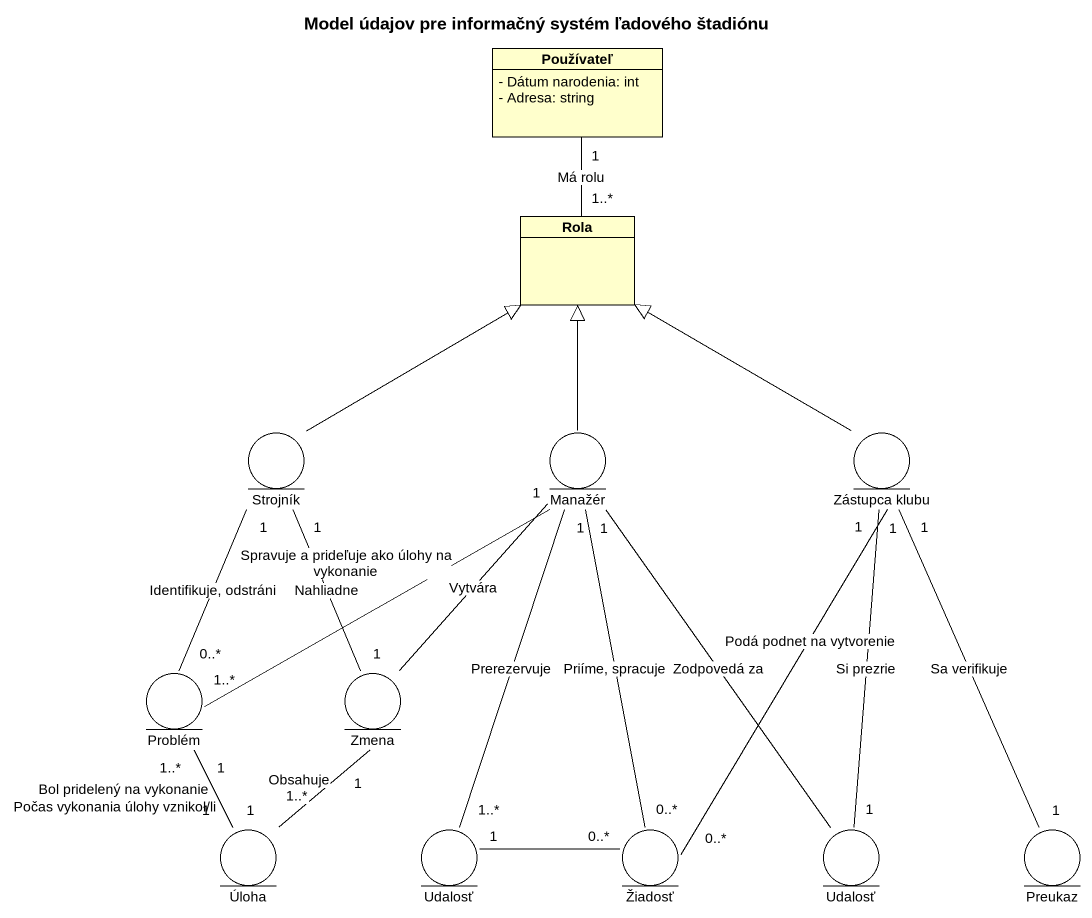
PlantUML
@startuml
title Model údajov pre informačný systém ľadového štadiónu
allowmixing
hide circle
hide empty members
skinparam classAttributeIconSize 0
class Používateľ {
  - Dátum narodenia: int
  - Adresa: string
}
class Rola
entity Strojník
entity Manažér
entity "Zástupca klubu" as Zástupca_klubu
entity Problém
entity Zmena
entity Úloha
entity Udalosť
entity Žiadosť
entity "Udalosť" as Udalosť_2
entity Preukaz
Používateľ "1" -- "1..*" Rola : Má rolu
Strojník -up-|> Rola
Strojník "1" -- "0..*" Problém : Identifikuje, odstráni
Strojník "1" -- "1" Zmena : Nahliadne
Manažér -up-|> Rola
Manažér "1" -left- "1..*" Problém : Spravuje a prideľuje ako úlohy na vykonanie
Manažér -- Zmena : Vytvára
Manažér "1" -- "1..*" Udalosť : Prerezervuje
Manažér "1" -- "0..*" Žiadosť : Priíme, spracuje
Manažér -- Udalosť_2 : Zodpovedá za
Zástupca_klubu -up-|> Rola
Zástupca_klubu "1" -- "0..*" Žiadosť : Podá podnet na vytvorenie
Zástupca_klubu "1" -- "1" Udalosť_2 : Si prezrie
Problém "1..*" -- "1" Úloha : Počas vykonania úlohy vznikol/li
Zmena "1" -- "1..*" Úloha : Obsahuje
Úloha "1" -up- "1" Problém : Bol pridelený na vykonanie
Žiadosť "0..*" -left- "1" Udalosť
Preukaz "1" -up- "1" Zástupca_klubu : Sa verifikuje
@enduml
